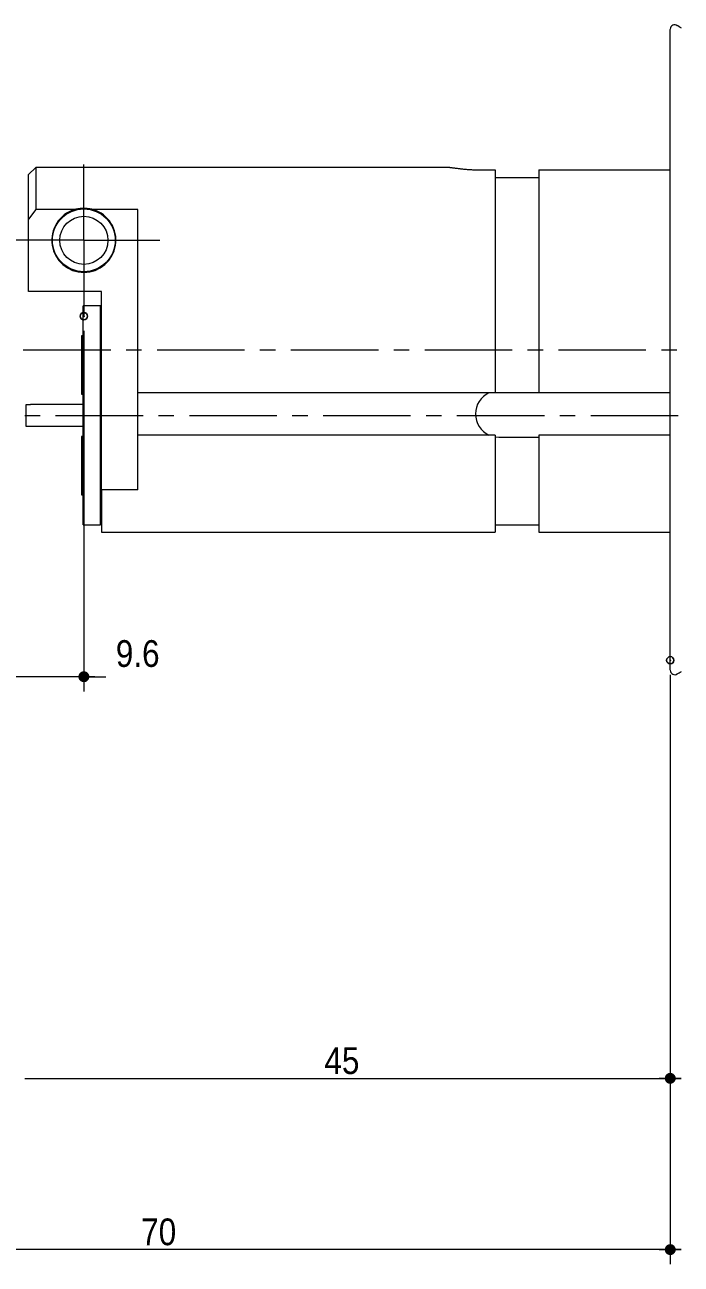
# Model space of a CAD drawing. Units: millimetres on the paper. Extents: x -303 to 303, y -152 to 152.
# Drawn here: x -110.3 to -65.3, y -85 to 0 of the extents above; entities that cross this region are included whole.
import ezdxf
from ezdxf.enums import TextEntityAlignment as Align

# ---------------------------------------------------------------- set-up
doc = ezdxf.new("R2010")
doc.units = ezdxf.units.MM
doc.header["$PDMODE"] = 32
doc.header["$PDSIZE"] = 0.5
doc.linetypes.add('USER1', pattern=[9.172222, 5.997222, -1.058333, 1.058333, -1.058333])
for name, color, linetype, lineweight in [('0-1_3一般', 7, 'Continuous', 15), ('0-2_2寸法-1', 7, 'Continuous', 5), ('0-3_0', 7, 'Continuous', 25), ('0-5_2寸法-2', 7, 'Continuous', 5)]:
    doc.layers.add(name, color=color, linetype=linetype, lineweight=lineweight)
doc.layers.add('0-4_Defpoints', color=7, linetype='Continuous')
doc.styles.add('ＭＳ Ｐゴシック', font='')
doc.styles.get('ＭＳ Ｐゴシック').set_extended_font_data('MS PGothic')

# ---------------------------------------------------------------- blocks, each defined once
blk = doc.blocks.new('_Dot')
at = {"layer": '0-3_0'}
blk.add_line((-0.5, 0), (-1, 0), dxfattribs=at)
for points in [[(0, 0), (-0.5, 0), (-0.496, 0.063)], [(0, 0), (-0.496, -0.063), (-0.5, 0)], [(0, 0), (-0.496, 0.063), (-0.484, 0.124)], [(0, 0), (-0.484, -0.124), (-0.496, -0.063)], [(0, 0), (-0.484, 0.124), (-0.465, 0.184)], [(0, 0), (-0.465, -0.184), (-0.484, -0.124)], [(0, 0), (-0.465, 0.184), (-0.438, 0.241)], [(0, 0), (-0.438, -0.241), (-0.465, -0.184)], [(0, 0), (-0.438, 0.241), (-0.405, 0.294)], [(0, 0), (-0.405, -0.294), (-0.438, -0.241)], [(0, 0), (-0.405, 0.294), (-0.364, 0.342)], [(0, 0), (-0.364, -0.342), (-0.405, -0.294)], [(0, 0), (-0.364, 0.342), (-0.319, 0.385)], [(0, 0), (-0.319, -0.385), (-0.364, -0.342)], [(0, 0), (-0.319, 0.385), (-0.268, 0.422)], [(0, 0), (-0.268, -0.422), (-0.319, -0.385)], [(0, 0), (-0.268, 0.422), (-0.213, 0.452)], [(0, 0), (-0.213, -0.452), (-0.268, -0.422)], [(0, 0), (-0.213, 0.452), (-0.155, 0.476)], [(0, 0), (-0.155, -0.476), (-0.213, -0.452)], [(0, 0), (-0.155, 0.476), (-0.094, 0.491)], [(0, 0), (-0.094, -0.491), (-0.155, -0.476)], [(0, 0), (-0.094, 0.491), (-0.031, 0.499)], [(0, 0), (-0.031, -0.499), (-0.094, -0.491)], [(0, 0), (-0.031, 0.499), (0.031, 0.499)], [(0, 0), (0.031, -0.499), (-0.031, -0.499)], [(0, 0), (0.031, 0.499), (0.094, 0.491)], [(0, 0), (0.094, 0.491), (0.155, 0.476)], [(0, 0), (0.155, 0.476), (0.213, 0.452)], [(0, 0), (0.213, 0.452), (0.268, 0.422)], [(0, 0), (0.268, 0.422), (0.319, 0.385)], [(0, 0), (0.319, 0.385), (0.364, 0.342)], [(0, 0), (0.364, 0.342), (0.405, 0.294)], [(0, 0), (0.405, 0.294), (0.438, 0.241)], [(0, 0), (0.438, 0.241), (0.465, 0.184)], [(0, 0), (0.465, 0.184), (0.484, 0.124)], [(0, 0), (0.484, 0.124), (0.496, 0.063)], [(0, 0), (0.496, 0.063), (0.5, 0)], [(0, 0), (0.094, -0.491), (0.031, -0.499)], [(0, 0), (0.155, -0.476), (0.094, -0.491)], [(0, 0), (0.213, -0.452), (0.155, -0.476)], [(0, 0), (0.268, -0.422), (0.213, -0.452)], [(0, 0), (0.319, -0.385), (0.268, -0.422)], [(0, 0), (0.364, -0.342), (0.319, -0.385)], [(0, 0), (0.405, -0.294), (0.364, -0.342)], [(0, 0), (0.438, -0.241), (0.405, -0.294)], [(0, 0), (0.465, -0.184), (0.438, -0.241)], [(0, 0), (0.484, -0.124), (0.465, -0.184)], [(0, 0), (0.496, -0.063), (0.484, -0.124)], [(0, 0), (0.5, 0), (0.496, -0.063)]]:
    blk.add_solid(points, dxfattribs=at)
blk = doc.blocks.new('グループ-8')
at = {"layer": '0-1_3一般', "lineweight": 5}
for p, q in [((-16.914, -11.801), (-16.914, -9.601)), ((-16.914, -14.801), (-16.914, -11.801)), ((-19.914, -14.801), (-22.114, -14.801)), ((-16.914, -14.801), (-19.914, -14.801)), ((-16.914, -14.801), (-16.914, -17.801)), ((-16.914, -14.801), (-13.914, -14.801)), ((-13.914, -14.801), (-11.714, -14.801)), ((-16.914, -17.801), (-16.914, -20.001))]:
    blk.add_line(p, q, dxfattribs=at)

msp = doc.modelspace()

# ---------------------------------------------------------------- linework, layer by layer
at = {"layer": '0-1_3一般'}
for p, q in [((-66.089, -0.356), (-66.089, -0.359)), ((-109.589, -9.801), (-110.089, -10.301)), ((-81.189, -9.801), (-109.589, -9.801)), ((-109.589, -9.801), (-109.589, -12.696)), ((-79.171, -9.977), (-79.089, -9.979)), ((-79.089, -9.979), (-78.089, -9.979)), ((-78.089, -9.979), (-78.089, -25.251)), ((-75.089, -9.979), (-66.089, -9.979)), ((-75.089, -9.979), (-75.089, -25.251)), ((-110.089, -13.357), (-110.089, -10.301)), ((-78.089, -10.486), (-75.089, -10.486)), ((-109.589, -12.696), (-110.089, -13.357)), ((-105.139, -19.301), (-106.339, -19.301)), ((-106.339, -26.801), (-106.339, -19.301)), ((-105.139, -26.801), (-105.139, -19.301)), ((-105.089, -21.076), (-105.139, -21.126)), ((-106.339, -21.354), (-106.439, -21.354)), ((-106.439, -21.354), (-106.439, -23.354)), ((-106.439, -23.354), (-106.439, -25.354)), ((-106.439, -25.354), (-106.339, -25.354)), ((-102.589, -28.151), (-102.589, -25.251)), ((-75.089, -25.251), (-78.089, -25.251)), ((-66.089, -25.251), (-75.089, -25.251)), ((-110.239, -27.551), (-110.239, -26.051)), ((-110.239, -26.051), (-109.939, -26.051)), ((-106.339, -26.051), (-109.939, -26.051)), ((-105.089, -25.801), (-105.139, -25.801)), ((-105.089, -26.051), (-105.139, -26.051)), ((-106.339, -34.301), (-106.339, -26.801)), ((-105.139, -34.301), (-105.139, -26.801)), ((-109.939, -27.551), (-110.239, -27.551)), ((-106.339, -27.551), (-109.939, -27.551)), ((-105.089, -27.551), (-105.139, -27.551)), ((-105.139, -27.801), (-105.089, -27.801)), ((-106.339, -28.248), (-106.439, -28.248)), ((-106.439, -28.248), (-106.439, -30.248)), ((-78.089, -28.151), (-102.589, -28.151)), ((-102.589, -31.906), (-102.589, -28.151)), ((-78.089, -28.151), (-78.089, -34.801)), ((-78.089, -28.281), (-77.839, -28.301)), ((-78.089, -28.288), (-78.045, -28.288)), ((-77.839, -28.301), (-75.089, -28.301)), ((-75.089, -28.151), (-75.089, -34.801)), ((-66.089, -28.151), (-75.089, -28.151)), ((-66.089, -43.584), (-66.089, -29.153)), ((-106.439, -30.248), (-106.439, -32.248)), ((-106.439, -32.248), (-106.339, -32.248)), ((-105.089, -31.906), (-105.089, -34.801)), ((-102.589, -31.906), (-105.089, -31.906)), ((-106.339, -34.301), (-105.139, -34.301)), ((-105.089, -34.801), (-78.089, -34.801)), ((-78.089, -34.301), (-75.089, -34.301)), ((-75.089, -34.801), (-66.089, -34.801)), ((-66.089, -43.605), (-66.089, -43.584))]:
    msp.add_line(p, q, dxfattribs=at)
at = {"layer": '0-1_3一般', "linetype": 'USER1', "lineweight": 5}
for p, q in [((-165.475, -22.301), (-59.985, -22.301)), ((-154.089, -26.801), (-64.168, -26.801))]:
    msp.add_line(p, q, dxfattribs=at)
at = {"layer": '0-1_3一般'}
for points in [[(-66.089, -1.018), (-66.089, -0.996), (-66.089, -0.974), (-66.089, -0.952), (-66.089, -0.93), (-66.089, -0.908), (-66.089, -0.885), (-66.089, -0.863), (-66.089, -0.841), (-66.089, -0.819), (-66.089, -0.797), (-66.089, -0.775), (-66.089, -0.752), (-66.089, -0.73), (-66.089, -0.708), (-66.089, -0.686), (-66.089, -0.664), (-66.089, -0.642), (-66.089, -0.62), (-66.089, -0.597), (-66.089, -0.575), (-66.089, -0.553), (-66.089, -0.531), (-66.089, -0.509), (-66.089, -0.489), (-66.089, -0.47), (-66.089, -0.452), (-66.089, -0.436), (-66.089, -0.421), (-66.089, -0.408), (-66.089, -0.396), (-66.089, -0.386), (-66.089, -0.377), (-66.089, -0.37), (-66.089, -0.364), (-66.089, -0.36), (-66.089, -0.357), (-66.089, -0.355), (-66.089, -0.355), (-66.089, -0.356)], [(-65.315, -0.254), (-65.399, -0.206), (-65.484, -0.158), (-65.568, -0.11), (-65.652, -0.061), (-65.652, -0.061)], [(-66.089, -29.153), (-66.089, -15.449), (-66.089, -1.018)], [(-81.189, -9.801), (-81.182, -9.802), (-81.172, -9.804), (-81.16, -9.805), (-81.144, -9.808), (-81.126, -9.81), (-81.106, -9.813), (-81.082, -9.816), (-81.056, -9.819), (-81.027, -9.823), (-80.995, -9.827), (-80.96, -9.832), (-80.923, -9.837), (-80.883, -9.842), (-80.84, -9.847), (-80.794, -9.853), (-80.745, -9.859), (-80.694, -9.866), (-80.64, -9.873), (-80.584, -9.88), (-80.524, -9.888), (-80.463, -9.895), (-80.4, -9.902), (-80.336, -9.909), (-80.272, -9.916), (-80.206, -9.922), (-80.139, -9.928), (-80.071, -9.934), (-80.002, -9.939), (-79.932, -9.944), (-79.861, -9.949), (-79.788, -9.953), (-79.715, -9.957), (-79.64, -9.961), (-79.565, -9.965), (-79.488, -9.968), (-79.41, -9.971), (-79.332, -9.973), (-79.252, -9.975), (-79.171, -9.977)], [(-106.806, -12.668), (-106.837, -12.674), (-106.868, -12.681), (-106.899, -12.689), (-106.929, -12.696), (-109.589, -12.696)], [(-78.089, -25.251), (-102.589, -25.251), (-102.589, -12.696), (-105.648, -12.696), (-105.679, -12.689), (-105.711, -12.682), (-105.742, -12.676), (-105.774, -12.67), (-105.805, -12.664), (-105.837, -12.658), (-105.869, -12.653), (-105.901, -12.649), (-105.933, -12.644), (-105.965, -12.64), (-105.997, -12.637), (-106.03, -12.633), (-106.062, -12.63), (-106.094, -12.628), (-106.127, -12.626), (-106.16, -12.624), (-106.193, -12.622), (-106.226, -12.621), (-106.259, -12.62), (-106.292, -12.62), (-106.325, -12.62), (-106.358, -12.62), (-106.39, -12.621), (-106.423, -12.622), (-106.456, -12.623), (-106.488, -12.625), (-106.521, -12.628), (-106.553, -12.631), (-106.585, -12.634), (-106.617, -12.637), (-106.649, -12.642), (-106.68, -12.646), (-106.712, -12.651), (-106.743, -12.656), (-106.775, -12.662), (-106.806, -12.668)], [(-105.089, -31.906), (-105.089, -18.301), (-110.089, -18.301), (-110.089, -13.357)], [(-66.089, -44.243), (-66.089, -44.243), (-66.089, -44.243), (-66.089, -44.24), (-66.089, -44.237), (-66.089, -44.232), (-66.089, -44.226), (-66.089, -44.218), (-66.089, -44.209), (-66.089, -44.199), (-66.089, -44.188), (-66.089, -44.175), (-66.089, -44.161), (-66.089, -44.146), (-66.089, -44.129), (-66.089, -44.111), (-66.089, -44.092), (-66.089, -44.071), (-66.089, -44.05), (-66.089, -44.029), (-66.089, -44.008), (-66.089, -43.987), (-66.089, -43.965), (-66.089, -43.944), (-66.089, -43.923), (-66.089, -43.902), (-66.089, -43.881), (-66.089, -43.859), (-66.089, -43.838), (-66.089, -43.817), (-66.089, -43.796), (-66.089, -43.775), (-66.089, -43.753), (-66.089, -43.732), (-66.089, -43.711), (-66.089, -43.69), (-66.089, -43.669), (-66.089, -43.647), (-66.089, -43.626), (-66.089, -43.605)], [(-65.652, -44.541), (-65.568, -44.493), (-65.484, -44.444), (-65.399, -44.396), (-65.315, -44.348)]]:
    msp.add_lwpolyline(points, dxfattribs=at)
for radius in [2.15, 1.65]:
    msp.add_circle((-106.289, -14.801), radius, dxfattribs=at)
for centre, radius, start, end in [((-65.789, -0.329), 0.3, 52.51732, 179.99983), ((-106.289, -14.801), 2.2, 106.92717, 73.07283), ((-77.839, -26.701), 1.6, 115.00783, 244.99217), ((-65.789, -44.273), 0.3, 180.00017, 306.86695)]:
    msp.add_arc(centre, radius, start, end, dxfattribs=at)
at = {"layer": '0-2_2寸法-1'}
for p, q in [((-66.089, -44.584), (-66.089, -73.239)), ((-66.089, -44.584), (-66.089, -84.979)), ((-66.089, -44.584), (-66.089, -84.979)), ((-66.089, -44.584), (-66.089, -73.239)), ((-110.338, -72.239), (-66.839, -72.239)), ((-66.839, -83.979), (-135.338, -83.979))]:
    msp.add_line(p, q, dxfattribs=at)
at = {"layer": '0-4_Defpoints'}
for p in [(-106.289, -20.001), (-66.089, -43.584), (-66.089, -72.239)]:
    msp.add_point(p, dxfattribs=at)
at = {"layer": '0-5_2寸法-2'}
for p, q in [((-106.289, -21.001), (-106.289, -45.714)), ((-106.289, -44.714), (-115.889, -44.714)), ((-105.538, -44.714), (-104.788, -44.714))]:
    msp.add_line(p, q, dxfattribs=at)

# ---------------------------------------------------------------- block references
at = {"layer": '0-1_3一般'}
msp.add_blockref('グループ-8', (-89.375, 0), dxfattribs=at)
at = {"layer": '0-2_2寸法-1', "xscale": 0.7503418, "yscale": 0.7503418}
for p in [(-66.089, -72.239), (-66.089, -83.979)]:
    msp.add_blockref('_Dot', p, dxfattribs=at)
at = {"layer": '0-2_2寸法-1', "xscale": 0.7503418, "yscale": 0.7503418, "rotation": 180}
for p in [(-66.089, -72.239), (-66.089, -83.979)]:
    msp.add_blockref('_Dot', p, dxfattribs=at)
at = {"layer": '0-5_2寸法-2', "xscale": 0.7503418, "yscale": 0.7503418, "rotation": 180}
msp.add_blockref('_Dot', (-106.289, -44.714), dxfattribs=at)

# ---------------------------------------------------------------- texts
at = {"layer": '0-2_2寸法-1', "style": 'ＭＳ Ｐゴシック', "width": 0.9}
for s, p in [('45', (-89.799, -72.492)), ('70', (-102.357, -84.227))]:
    msp.add_text(s, height=1.833, dxfattribs=at).set_placement(p, align=Align.BOTTOM_LEFT)
at = {"layer": '0-5_2寸法-2', "style": 'ＭＳ Ｐゴシック', "width": 0.9}
msp.add_text('9.6', height=1.833, dxfattribs=at).set_placement((-104.097, -44.59), align=Align.BOTTOM_LEFT)

doc.saveas('drawing.dxf')
